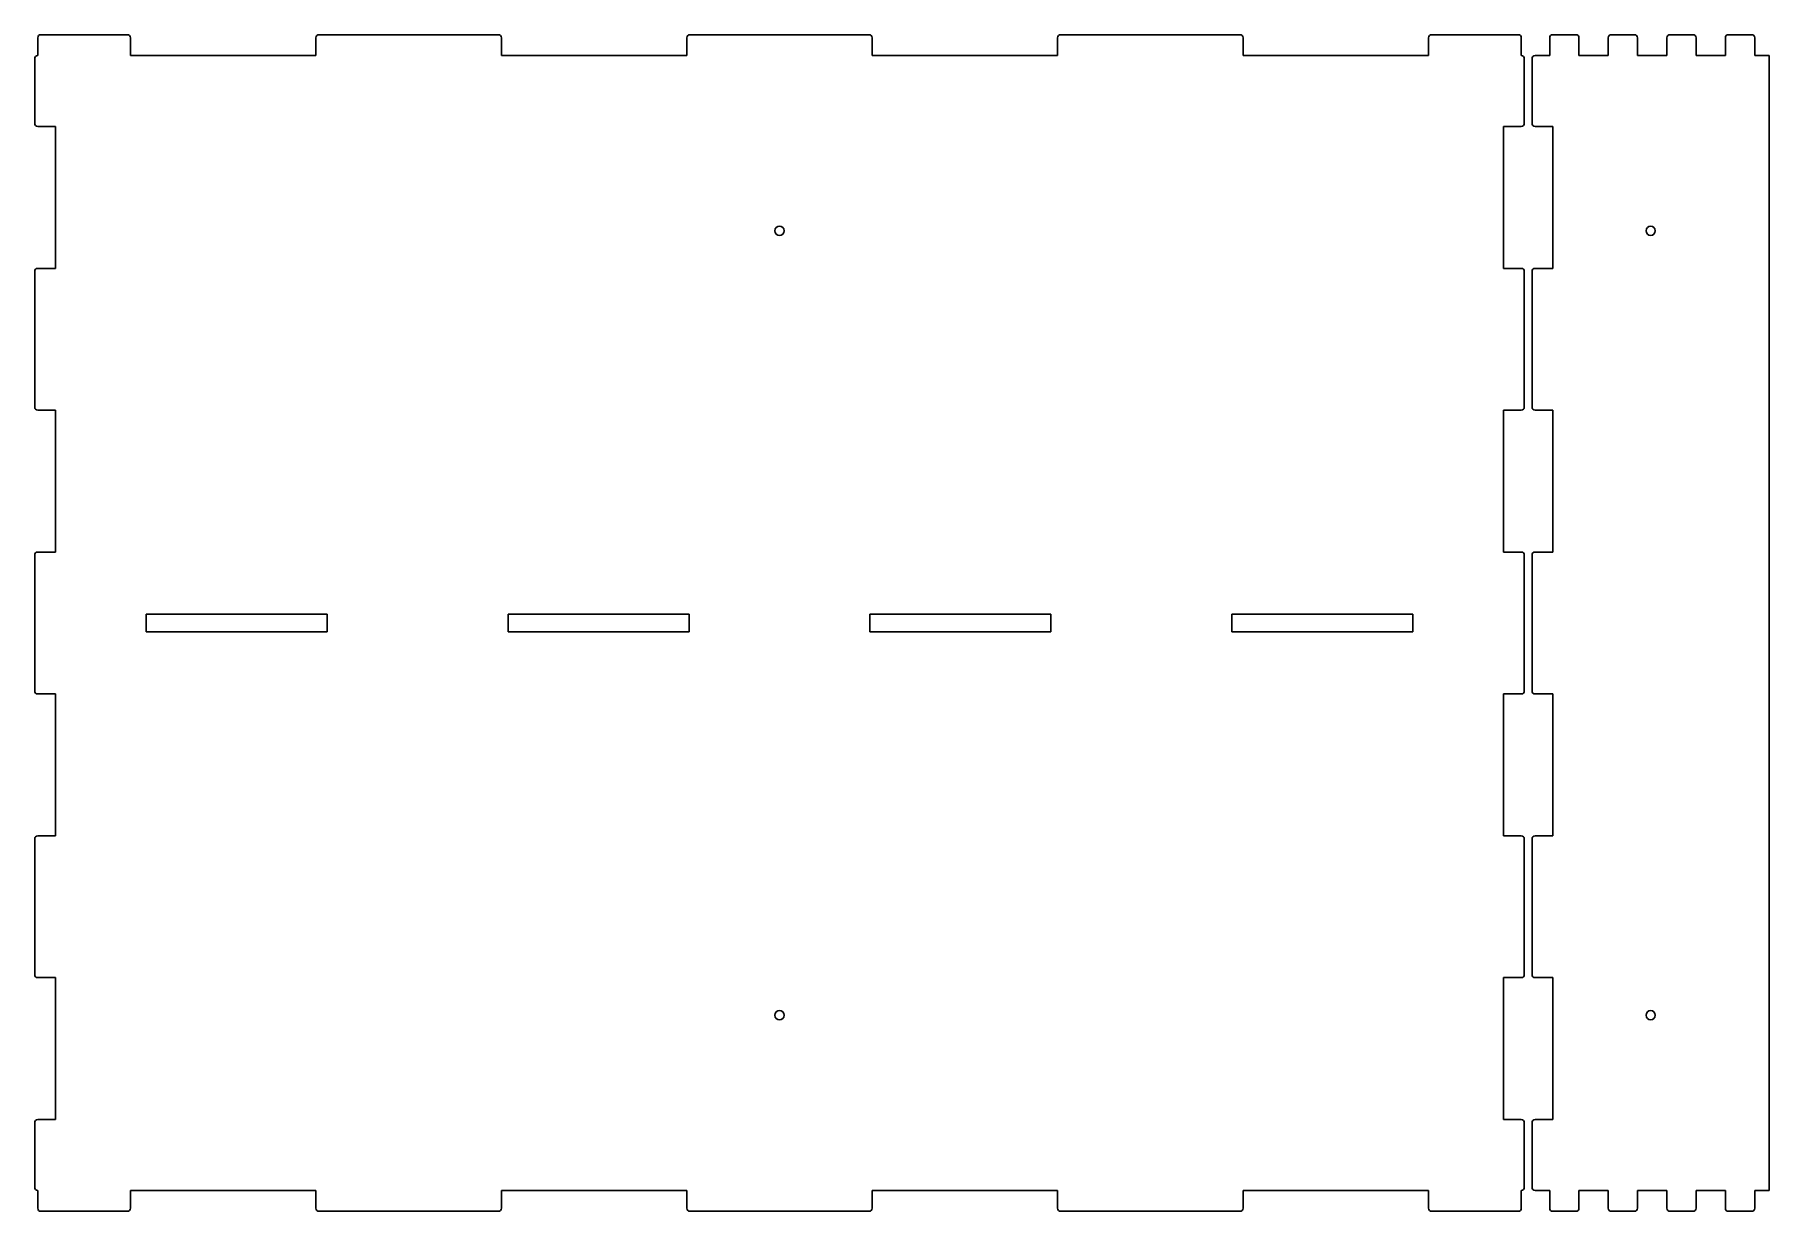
# Model space of a CAD drawing. Header units: millimetres. Extents: x 0 to 1129, y 0 to 766.
import ezdxf

# ---------------------------------------------------------------- set-up
doc = ezdxf.new("R2010")
doc.units = ezdxf.units.MM
doc.layers.add('SheetCutProfiles', color=7, linetype='CONTINUOUS')

msp = doc.modelspace()

# ---------------------------------------------------------------- linework, layer by layer
at = {"layer": 'SheetCutProfiles'}
for p, q in [((2, 764), (2, 752.4)), ((4, 766), (60.325, 766)), ((62.325, 752.4), (62.325, 764)), ((182.975, 764), (182.975, 752.4)), ((184.975, 766), (301.625, 766)), ((303.625, 752.4), (303.625, 764)), ((424.275, 764), (424.275, 752.4)), ((426.275, 766), (542.925, 766)), ((544.925, 752.4), (544.925, 764)), ((665.575, 764), (665.575, 752.4)), ((667.575, 766), (784.225, 766)), ((786.225, 752.4), (786.225, 764)), ((906.875, 764), (906.875, 752.4)), ((908.875, 766), (965.2, 766)), ((967.2, 764), (967.2, 752.4)), ((985.725, 752.4), (985.725, 764)), ((1002.775, 766), (987.725, 766)), ((1004.775, 764), (1004.775, 752.4)), ((1023.825, 752.4), (1023.825, 764)), ((1040.875, 766), (1025.825, 766)), ((1042.875, 764), (1042.875, 752.4)), ((1061.925, 752.4), (1061.925, 764)), ((1078.975, 766), (1063.925, 766)), ((1080.975, 764), (1080.975, 752.4)), ((1100.025, 752.4), (1100.025, 764)), ((1117.075, 766), (1102.025, 766)), ((1119.075, 764), (1119.075, 752.4)), ((0, 750.4), (0, 708.225)), ((182.975, 752.4), (62.325, 752.4)), ((424.275, 752.4), (303.625, 752.4)), ((665.575, 752.4), (544.925, 752.4)), ((906.875, 752.4), (786.225, 752.4)), ((969.2, 750.4), (969.2, 708.225)), ((974.2, 708.225), (974.2, 750.4)), ((985.725, 752.4), (976.2, 752.4)), ((1023.825, 752.4), (1004.775, 752.4)), ((1061.925, 752.4), (1042.875, 752.4)), ((1100.025, 752.4), (1080.975, 752.4)), ((1128.6, 752.4), (1119.075, 752.4)), ((1128.6, 752.4), (1128.6, 13.6)), ((2, 706.225), (13.6, 706.225)), ((13.6, 706.225), (13.6, 613.875)), ((955.6, 706.225), (967.2, 706.225)), ((955.6, 613.875), (955.6, 706.225)), ((976.2, 706.225), (987.8, 706.225)), ((987.8, 706.225), (987.8, 613.875)), ((0, 611.875), (0, 523.525)), ((13.6, 613.875), (2, 613.875)), ((967.2, 613.875), (955.6, 613.875)), ((969.2, 611.875), (969.2, 523.525)), ((974.2, 523.525), (974.2, 611.875)), ((987.8, 613.875), (976.2, 613.875)), ((2, 521.525), (13.6, 521.525)), ((13.6, 521.525), (13.6, 429.175)), ((955.6, 521.525), (967.2, 521.525)), ((955.6, 429.175), (955.6, 521.525)), ((976.2, 521.525), (987.8, 521.525)), ((987.8, 521.525), (987.8, 429.175)), ((13.6, 429.175), (2, 429.175)), ((967.2, 429.175), (955.6, 429.175)), ((987.8, 429.175), (976.2, 429.175)), ((0, 427.175), (0, 338.825)), ((969.2, 427.175), (969.2, 338.825)), ((974.2, 338.825), (974.2, 427.175)), ((72.475, 388.8), (190.225, 388.8)), ((72.475, 377.2), (72.475, 388.8)), ((190.225, 388.8), (190.225, 377.2)), ((307.975, 388.8), (425.725, 388.8)), ((307.975, 377.2), (307.975, 388.8)), ((425.725, 388.8), (425.725, 377.2)), ((543.475, 388.8), (661.225, 388.8)), ((543.475, 377.2), (543.475, 388.8)), ((661.225, 388.8), (661.225, 377.2)), ((778.975, 388.8), (896.725, 388.8)), ((778.975, 377.2), (778.975, 388.8)), ((896.725, 388.8), (896.725, 377.2)), ((190.225, 377.2), (72.475, 377.2)), ((425.725, 377.2), (307.975, 377.2)), ((661.225, 377.2), (543.475, 377.2)), ((896.725, 377.2), (778.975, 377.2)), ((2, 336.825), (13.6, 336.825)), ((13.6, 336.825), (13.6, 244.475)), ((955.6, 336.825), (967.2, 336.825)), ((955.6, 244.475), (955.6, 336.825)), ((976.2, 336.825), (987.8, 336.825)), ((987.8, 336.825), (987.8, 244.475)), ((0, 242.475), (0, 154.125)), ((13.6, 244.475), (2, 244.475)), ((967.2, 244.475), (955.6, 244.475)), ((969.2, 242.475), (969.2, 154.125)), ((974.2, 154.125), (974.2, 242.475)), ((987.8, 244.475), (976.2, 244.475)), ((2, 152.125), (13.6, 152.125)), ((13.6, 152.125), (13.6, 59.775)), ((955.6, 152.125), (967.2, 152.125)), ((955.6, 59.775), (955.6, 152.125)), ((976.2, 152.125), (987.8, 152.125)), ((987.8, 152.125), (987.8, 59.775)), ((0, 57.775), (0, 15.6)), ((13.6, 59.775), (2, 59.775)), ((967.2, 59.775), (955.6, 59.775)), ((969.2, 57.775), (969.2, 15.6)), ((974.2, 15.6), (974.2, 57.775)), ((987.8, 59.775), (976.2, 59.775)), ((2, 13.6), (2, 2)), ((62.325, 13.6), (182.975, 13.6)), ((62.325, 2), (62.325, 13.6)), ((182.975, 13.6), (182.975, 2)), ((303.625, 13.6), (424.275, 13.6)), ((303.625, 2), (303.625, 13.6)), ((424.275, 13.6), (424.275, 2)), ((544.925, 13.6), (665.575, 13.6)), ((544.925, 2), (544.925, 13.6)), ((665.575, 13.6), (665.575, 2)), ((786.225, 13.6), (906.875, 13.6)), ((786.225, 2), (786.225, 13.6)), ((906.875, 13.6), (906.875, 2)), ((967.2, 13.6), (967.2, 2)), ((976.2, 13.6), (985.725, 13.6)), ((985.725, 13.6), (985.725, 2)), ((1023.825, 13.6), (1004.775, 13.6)), ((1004.775, 2), (1004.775, 13.6)), ((1023.825, 13.6), (1023.825, 2)), ((1061.925, 13.6), (1042.875, 13.6)), ((1042.875, 2), (1042.875, 13.6)), ((1061.925, 13.6), (1061.925, 2)), ((1100.025, 13.6), (1080.975, 13.6)), ((1080.975, 2), (1080.975, 13.6)), ((1100.025, 13.6), (1100.025, 2)), ((1128.6, 13.6), (1119.075, 13.6)), ((1119.075, 2), (1119.075, 13.6)), ((4, 0), (60.325, 0)), ((184.975, 0), (301.625, 0)), ((426.275, 0), (542.925, 0)), ((667.575, 0), (784.225, 0)), ((908.875, 0), (965.2, 0)), ((1002.775, 0), (987.725, 0)), ((1040.875, 0), (1025.825, 0)), ((1078.975, 0), (1063.925, 0)), ((1117.075, 0), (1102.025, 0))]:
    msp.add_line(p, q, dxfattribs=at)
for centre in [(484.6, 638.333), (1051.4, 638.333), (484.6, 127.667), (1051.4, 127.667)]:
    msp.add_circle(centre, 3, dxfattribs=at)
for centre, start, end in [((4, 764), 90, 180), ((60.325, 764), 0, 90), ((184.975, 764), 90, 180), ((301.625, 764), 0, 90), ((426.275, 764), 90, 180), ((542.925, 764), 0, 90), ((667.575, 764), 90, 180), ((784.225, 764), 0, 90), ((908.875, 764), 90, 180), ((965.2, 764), 0, 90), ((987.725, 764), 90, 180), ((1002.775, 764), 0, 90), ((1025.825, 764), 90, 180), ((1040.875, 764), 0, 90), ((1063.925, 764), 90, 180), ((1078.975, 764), 0, 90), ((1102.025, 764), 90, 180), ((1117.075, 764), 0, 90), ((2, 750.4), 90, 180), ((967.2, 750.4), 0, 90), ((976.2, 750.4), 90, 180), ((2, 708.225), 180, -90), ((967.2, 708.225), -90, 0), ((976.2, 708.225), 180, -90), ((2, 611.875), 90, 180), ((967.2, 611.875), 0, 90), ((976.2, 611.875), 90, 180), ((2, 523.525), 180, -90), ((967.2, 523.525), -90, 0), ((976.2, 523.525), 180, -90), ((2, 427.175), 90, 180), ((967.2, 427.175), 0, 90), ((976.2, 427.175), 90, 180), ((2, 338.825), 180, -90), ((967.2, 338.825), -90, 0), ((976.2, 338.825), 180, -90), ((2, 242.475), 90, 180), ((967.2, 242.475), 0, 90), ((976.2, 242.475), 90, 180), ((2, 154.125), 180, -90), ((967.2, 154.125), -90, 0), ((976.2, 154.125), 180, -90), ((2, 57.775), 90, 180), ((967.2, 57.775), 0, 90), ((976.2, 57.775), 90, 180), ((2, 15.6), 180, -90), ((967.2, 15.6), -90, 0), ((976.2, 15.6), 180, -90), ((4, 2), -180, -90), ((60.325, 2), -90, 0), ((184.975, 2), -180, -90), ((301.625, 2), -90, 0), ((426.275, 2), -180, -90), ((542.925, 2), -90, 0), ((667.575, 2), -180, -90), ((784.225, 2), -90, 0), ((908.875, 2), -180, -90), ((965.2, 2), -90, 0), ((987.725, 2), 180, -90), ((1002.775, 2), -90, 0), ((1025.825, 2), 180, -90), ((1040.875, 2), -90, 0), ((1063.925, 2), 180, -90), ((1078.975, 2), -90, 0), ((1102.025, 2), 180, -90), ((1117.075, 2), -90, 0)]:
    msp.add_arc(centre, 2, start, end, dxfattribs=at)

doc.saveas('drawing.dxf')
